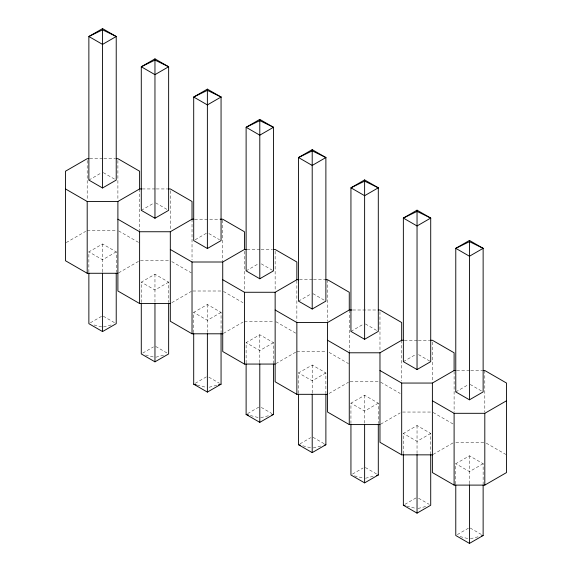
<?xml version="1.0" encoding="UTF-8"?>
<svg xmlns="http://www.w3.org/2000/svg" width="572" height="572" viewBox="0 0 572 572"><rect width="100%" height="100%" fill="white"/><g stroke="black" fill="none" stroke-linecap="round" stroke-linejoin="round"><path stroke-width="0.43" stroke-dasharray="2.86 2.15" d="M88.867 180.08L101.787 172.622M66.23 242.578L85.693 231.345M141.284 210.346L153.439 203.325M88.867 272.265L88.867 251.873L102.545 243.979L116.223 251.873L116.223 272.265M116.223 251.873L102.545 259.774L88.867 251.873M118.647 272.844L138.86 261.175M195.216 239.732L206.614 233.147M141.284 302.524L141.284 282.139L154.962 274.238L168.64 282.139L168.64 302.524M90.39 322.794L101.787 316.209M168.64 282.139L154.962 290.033L141.284 282.139M171.807 302.674L191.277 291.434M246.117 270.871L259.03 263.413M193.701 332.79L193.701 312.398L207.379 304.504L221.057 312.398L221.057 332.79M142.8 353.053L153.439 346.911M221.057 312.398L207.379 320.299L193.701 312.398M223.48 333.369L242.943 322.129M298.527 301.129L310.689 294.108M246.117 363.048L246.117 342.664L259.795 334.763L273.473 342.664L273.473 363.048M195.216 383.319L206.614 376.733M273.473 342.664L259.795 350.557L246.117 342.664M275.89 363.628L296.11 351.959M350.943 331.395L363.106 324.374M298.527 393.307L298.527 372.923L312.205 365.029L325.883 372.923L325.883 393.307M247.633 413.577L259.03 406.999M325.883 372.923L312.205 380.823L298.527 372.923M329.057 393.457L348.52 382.218M403.36 361.654L416.28 354.197M350.943 423.573L350.943 403.188L364.621 395.288L378.299 403.188L378.299 423.573M300.05 443.836L310.689 437.694M378.299 403.188L364.621 411.082L350.943 403.188M380.723 424.152L400.193 412.912M455.777 391.92L468.697 384.456M403.36 453.832L403.36 433.447L417.038 425.554L430.716 433.447L430.716 453.832M352.466 474.102L363.106 467.96M430.716 433.447L417.038 441.348L403.36 433.447M433.14 454.411L453.353 442.742M455.777 484.098L455.777 463.713L469.455 455.812L483.133 463.713L483.133 484.098M404.883 504.361L416.28 497.783M483.133 463.713L469.455 471.607L455.777 463.713M457.293 534.627L468.697 528.042M103.482 326.927L111.125 324.975M155.899 357.193L164.393 355.019M209.166 387.237L217.66 385.063M260.732 417.717L269.226 415.544M313.149 447.976L321.643 445.802M365.558 478.242L374.903 475.847M417.975 508.501L426.469 506.327M470.391 538.76L478.035 536.808M89.825 158.687L102.981 158.687M103.861 158.687L115.265 158.687M142.242 188.946L155.398 188.946M156.278 188.946L167.682 188.946M194.659 219.212L219.219 219.212M87.194 230.48L116.145 230.48M247.068 249.471L260.231 249.471M261.111 249.471L272.515 249.471M140.483 260.739L169.434 260.739M299.485 279.729L312.648 279.729M313.52 279.729L324.932 279.729M192.9 291.005L221.85 291.005M352.781 309.995L377.341 309.995M244.437 321.264L274.267 321.264M404.318 340.254L417.474 340.254M418.354 340.254L429.758 340.254M296.854 351.523L326.683 351.523M456.735 370.52L469.891 370.52M470.77 370.52L482.175 370.52M350.15 381.789L379.1 381.789M402.566 412.047L431.517 412.047M455.855 442.313L483.926 442.313M94.03 324.975L101.773 326.927M145.588 355.019L153.332 356.978M197.14 385.063L206.606 387.451M250.414 415.544L259.023 417.717M302.831 445.802L311.44 447.976M354.39 475.847L362.991 478.02M406.799 506.113L416.266 508.501M460.081 536.586L468.683 538.76M103.303 172.622L115.465 179.644M155.72 202.888L167.117 209.466M208.894 233.59L219.534 239.732M261.311 263.849L272.708 270.427M312.97 293.672L324.367 300.25M365.386 323.938L376.784 330.516M418.561 354.633L429.958 361.218M470.213 384.456L481.61 391.041M118.647 230.909L138.86 242.578M171.807 261.604L191.277 272.844M223.48 291.434L242.943 302.674M275.89 321.693L296.11 333.369M329.057 352.388L348.52 363.628M380.723 382.218L400.193 393.457M433.14 412.483L453.353 424.152M486.307 443.178L505.77 454.411M103.303 316.209L115.465 323.23M155.72 346.475L167.117 353.053M208.894 377.177L219.534 383.319M261.311 407.436L271.95 413.577M312.97 437.258L324.367 443.836M365.386 467.524L376.784 474.102M418.561 498.219L429.2 504.361M470.213 528.042L481.61 534.627M484.806 370.52L484.806 412.176M469.455 455.812L469.455 484.177M454.104 371.407L454.104 412.176M432.389 342.027L432.389 381.917M417.038 425.554L417.038 453.911M401.687 340.254L401.687 381.031M379.972 311.769L379.972 350.765M364.621 395.288L364.621 423.652M349.27 309.995L349.27 351.651M327.563 279.729L327.563 321.392M312.205 365.029L312.205 393.393M296.854 280.616L296.854 321.392M275.146 251.244L275.146 291.127M259.795 334.763L259.795 363.127M244.437 251.244L244.437 290.24M222.73 220.098L222.73 260.868M207.379 304.504L207.379 332.868M192.028 219.212L192.028 259.981M170.313 190.719L170.313 230.602M154.962 274.238L154.962 302.602M139.611 188.946L139.611 230.602M117.896 160.46L117.896 200.343M102.545 243.979L102.545 272.343M87.194 160.46L87.194 199.456"/><path stroke-width="0.86" d="M102.545 28.6L88.867 36.494L88.867 180.08L102.545 187.981L116.223 180.08L116.223 36.494L102.545 28.6L102.545 187.981M154.962 58.859L141.284 66.76L141.284 210.346L154.962 218.239L168.64 210.346L168.64 66.76L154.962 58.859L154.962 218.239M207.379 89.125L193.701 97.018L193.701 240.605L207.379 248.505L221.057 240.605L221.057 97.018L207.379 89.125L207.379 248.505M259.795 119.384L246.117 127.284L246.117 270.871L259.795 278.764L273.473 270.871L273.473 127.284L259.795 119.384L259.795 278.764M65.48 188.946L87.194 201.48L117.896 201.48L139.611 188.946L141.363 188.946M312.205 149.649L298.527 157.543L298.527 301.129L312.205 309.03L325.883 301.129L325.883 157.543L312.205 149.649L312.205 309.03M117.896 219.212L139.611 231.746L170.313 231.746L192.028 219.212L193.779 219.212M364.621 179.908L350.943 187.809L350.943 331.395L364.621 339.289L378.299 331.395L378.299 187.809L364.621 179.908L364.621 339.289M170.313 249.471L192.028 262.005L222.73 262.005L244.437 249.471L246.196 249.471M88.867 273.151L88.867 323.666L102.545 331.567L116.223 323.666L116.223 273.151M417.038 210.174L403.36 218.068L403.36 361.654L417.038 369.555L430.716 361.654L430.716 218.068L417.038 210.174L417.038 369.555M222.73 279.729L244.437 292.271L275.146 292.271L296.854 279.729L298.613 279.729M141.284 303.41L141.284 353.932L154.962 361.826L168.64 353.932L168.64 303.41M469.455 240.433L455.777 248.334L455.777 391.92L469.455 399.814L483.133 391.92L483.133 248.334L469.455 240.433L469.455 399.814M275.146 309.995L296.854 322.529L327.563 322.529L349.27 309.995L351.902 309.995M193.701 333.669L193.701 384.191L207.379 392.092L221.057 384.191L221.057 333.669M327.563 340.254L349.27 352.788L379.972 352.788L401.687 340.254L403.439 340.254M246.117 363.935L246.117 414.457L259.795 422.351L273.473 414.457L273.473 363.935M379.972 370.52L401.687 383.054L432.389 383.054L454.104 370.52L455.855 370.52M298.527 394.194L298.527 444.716L312.205 452.616L325.883 444.716L325.883 394.194M432.389 400.779L454.104 413.313L484.806 413.313L506.52 400.779M350.943 424.46L350.943 474.982L364.621 482.875L378.299 474.982L378.299 424.46M403.36 454.719L403.36 505.24L417.038 513.141L430.716 505.24L430.716 454.719M432.389 383.054L432.389 472.572L454.104 485.106L484.806 485.106L506.52 472.572L506.52 383.054L484.806 370.52L483.054 370.52M455.777 484.984L455.777 535.506L469.455 543.4L483.133 535.506L483.133 484.984M218.504 384.849L221.057 384.191M271.772 414.893L273.473 414.457M324.188 445.152L325.883 444.716M376.605 475.411L378.299 474.982M481.431 535.935L483.133 535.506M88.946 158.687L87.194 158.687L65.48 171.221L65.48 260.739L87.194 273.273L117.896 273.273M116.145 158.687L117.896 158.687L139.611 171.221L139.611 188.946M168.561 188.946L170.313 188.946L192.028 201.48L192.028 219.212M220.098 219.212L222.73 219.212L244.437 231.746L244.437 249.471M273.387 249.471L275.146 249.471L296.854 262.005L296.854 279.729M325.804 279.729L327.563 279.729L349.27 292.271L349.27 309.995M117.896 201.48L117.896 291.005L139.611 303.539L170.313 303.539M378.221 309.995L379.972 309.995L401.687 322.529L401.687 340.254M170.313 231.746L170.313 321.264L192.028 333.798L222.73 333.798M430.637 340.254L432.389 340.254L454.104 352.788L454.104 370.52M222.73 262.005L222.73 351.523L244.437 364.064L275.146 364.064M275.146 292.271L275.146 381.789L296.854 394.322L327.563 394.322M327.563 322.529L327.563 412.047L349.27 424.581L379.972 424.581M379.972 352.788L379.972 442.313L401.687 454.847L432.389 454.847M193.701 384.191L196.282 384.849M246.117 414.457L248.698 415.108M298.527 444.716L300.25 445.152M403.36 505.24L405.083 505.677M484.806 413.313L484.806 485.106M469.455 484.899L469.455 543.4M454.104 413.313L454.104 485.106M417.038 454.64L417.038 513.141M401.687 383.054L401.687 454.847M364.621 424.381L364.621 482.875M349.27 352.788L349.27 424.581M312.205 394.115L312.205 452.616M296.854 322.529L296.854 394.322M259.795 363.856L259.795 422.351M244.437 292.271L244.437 364.064M207.379 333.59L207.379 392.092M192.028 262.005L192.028 333.798M154.962 303.332L154.962 361.826M139.611 231.746L139.611 303.539M102.545 273.066L102.545 331.567M87.194 201.48L87.194 273.273M116.223 36.494L102.545 44.394L88.867 36.494L102.574 29.83L116.223 36.494M168.64 66.76L154.962 74.653L141.284 66.76L154.991 60.096L168.64 66.76M221.057 97.018L207.379 104.919L193.701 97.018L207.4 90.355L221.057 97.018M273.473 127.284L259.795 135.178L246.117 127.284L259.817 120.62L273.473 127.284M325.883 157.543L312.205 165.444L298.527 157.543L312.233 150.879L325.883 157.543M378.299 187.809L364.621 195.703L350.943 187.809L364.65 181.145L378.299 187.809M430.716 218.068L417.038 225.969L403.36 218.068L417.067 211.404L430.716 218.068M483.133 248.334L469.455 256.227L455.777 248.334L469.483 241.663L483.133 248.334"/></g></svg>
